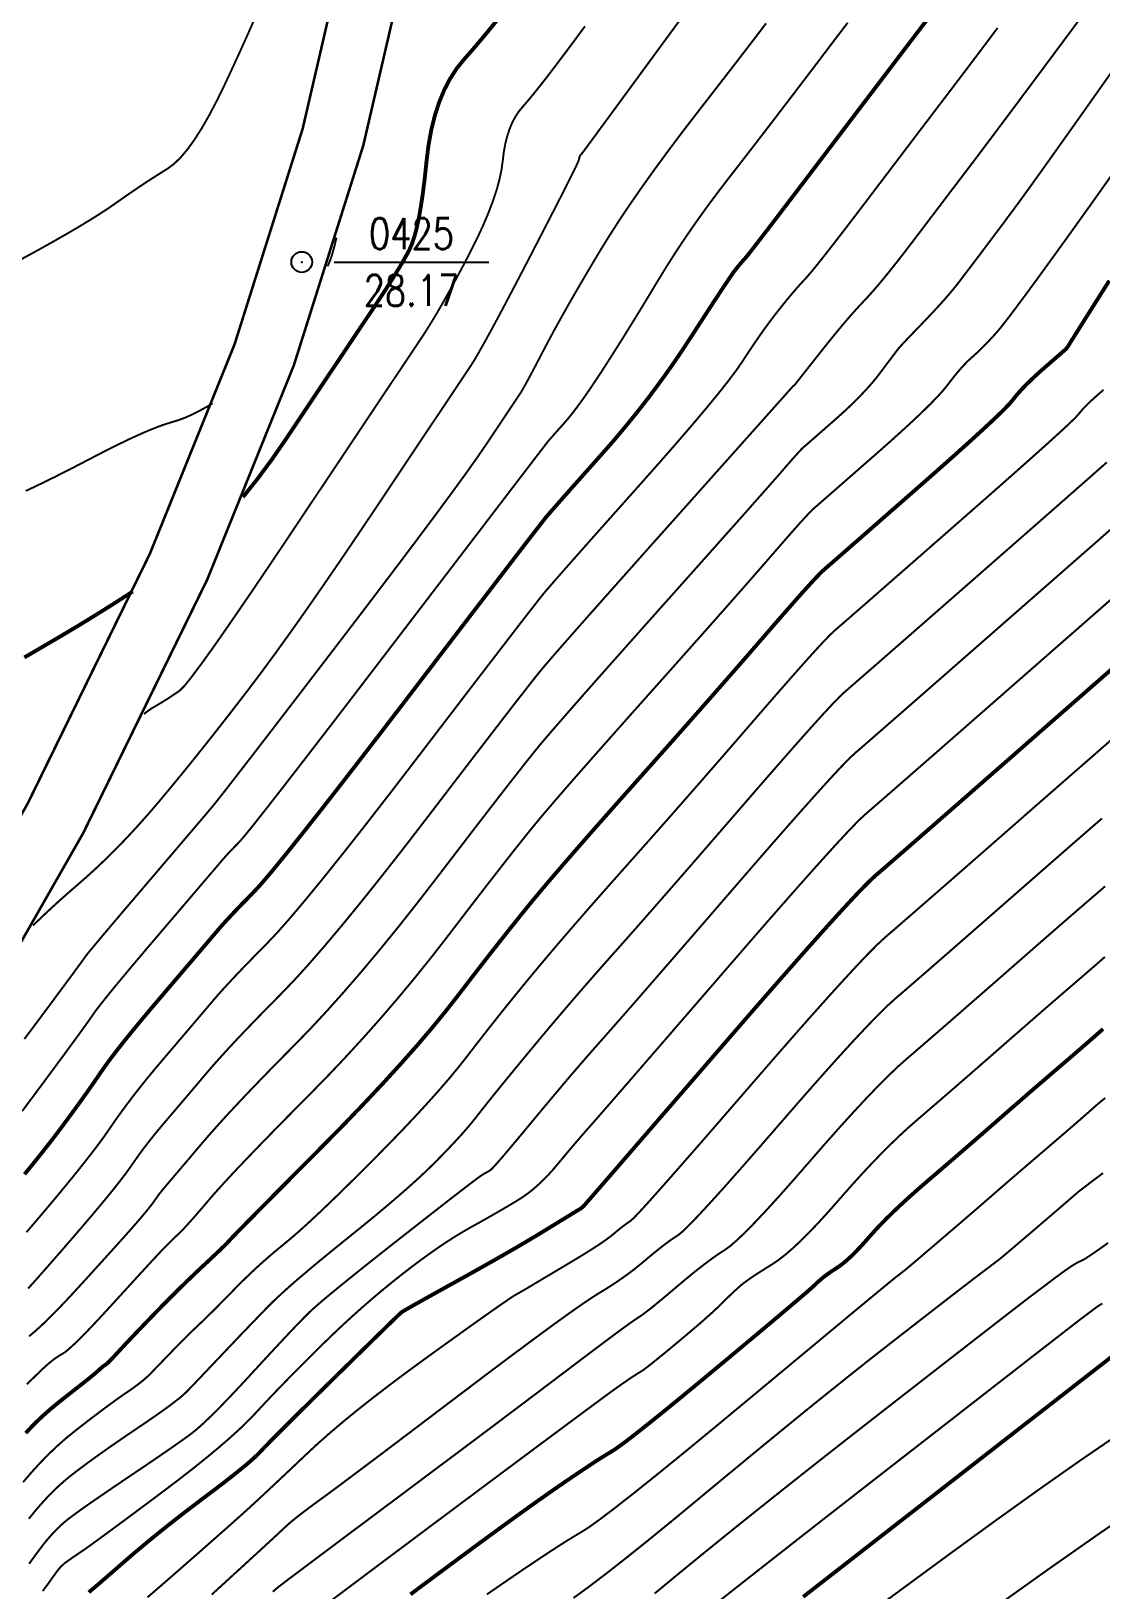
# Model space of a CAD drawing. Extents: x 1059 to 1761, y 608 to 1213.
# Drawn here: x 1213.9 to 1255.4, y 762.8 to 823.1 of the extents above; entities that cross this region are included whole.
import ezdxf
from ezdxf.enums import TextEntityAlignment as Align

# ---------------------------------------------------------------- set-up
doc = ezdxf.new("R2010")
doc.units = 0
doc.header["$LTSCALE"] = 0.5
doc.header["$PDSIZE"] = 0.2
doc.layers.get('0').update_dxf_attribs({"linetype": 'CONTINUOUS'})
for name, color, linetype in [('DGX', 2, 'CONTINUOUS'), ('DLSS', 4, 'CONTINUOUS'), ('KZD', 1, 'CONTINUOUS')]:
    doc.layers.add(name, color=color, linetype=linetype)
doc.styles.add('HZ', font='rs.shx', dxfattribs={"width": 0.8, "bigfont": 'hztxt.shx'})

# ---------------------------------------------------------------- blocks, each defined once
blk = doc.blocks.new('gc117')
blk.add_circle((0, 0), 0.8)
blk.add_point((0, 0))

msp = doc.modelspace()

# ---------------------------------------------------------------- linework, layer by layer
at = {"layer": 'DGX', "linetype": 'Continuous', "const_width": 0.075}
for points in [[(1222.573, 823.572), (1222.319, 822.998), (1222.047, 822.395), (1221.758, 821.764), (1221.451, 821.105), (1221.139, 820.465), (1220.838, 819.891), (1220.545, 819.382), (1220.263, 818.939), (1219.989, 818.562), (1219.726, 818.25), (1219.471, 818.003), (1219.227, 817.823), (1218.985, 817.672), (1218.738, 817.515), (1218.487, 817.353), (1218.232, 817.184), (1217.973, 817.01), (1217.709, 816.83), (1217.442, 816.644), (1217.169, 816.453), (1216.872, 816.248), (1216.528, 816.025), (1216.138, 815.782), (1215.701, 815.519), (1215.218, 815.237), (1214.689, 814.936), (1214.113, 814.616), (1213.491, 814.276)], [(1254.721, 823.849), (1254.162, 823.093), (1253.565, 822.29), (1252.973, 821.495), (1252.43, 820.766), (1251.936, 820.104), (1251.49, 819.508), (1251.094, 818.979), (1250.745, 818.516), (1250.446, 818.119), (1250.195, 817.788), (1249.964, 817.485), (1249.723, 817.168), (1249.473, 816.838), (1249.212, 816.495), (1248.942, 816.139), (1248.662, 815.77), (1248.372, 815.388), (1248.072, 814.993), (1247.776, 814.607), (1247.498, 814.249), (1247.238, 813.921), (1246.996, 813.621), (1246.771, 813.351), (1246.565, 813.11), (1246.376, 812.898), (1246.205, 812.716), (1246.037, 812.538), (1245.859, 812.343), (1245.669, 812.129), (1245.469, 811.897), (1245.259, 811.646), (1245.037, 811.378), (1244.804, 811.091), (1244.561, 810.785), (1244.328, 810.49), (1244.125, 810.233), (1243.952, 810.014), (1243.81, 809.834), (1243.698, 809.692), (1243.616, 809.588), (1243.565, 809.523), (1243.544, 809.496), (1243.538, 809.489), (1243.531, 809.481), (1243.524, 809.473), (1243.516, 809.465), (1243.508, 809.456), (1243.499, 809.448), (1243.49, 809.439), (1243.48, 809.43), (1243.47, 809.421), (1243.461, 809.414), (1243.454, 809.407), (1243.448, 809.402), (1243.443, 809.397), (1243.439, 809.394), (1243.436, 809.391), (1243.434, 809.39), (1243.433, 809.389), (1243.431, 809.387), (1243.428, 809.384), (1243.425, 809.38), (1243.421, 809.376), (1243.416, 809.37), (1243.411, 809.364), (1243.405, 809.357), (1243.328, 809.271), (1243.111, 809.028), (1242.754, 808.627), (1242.256, 808.069), (1241.617, 807.353), (1240.838, 806.48), (1239.919, 805.45), (1238.859, 804.262), (1237.789, 803.063), (1236.842, 801.998), (1236.015, 801.068), (1235.31, 800.272), (1234.727, 799.61), (1234.265, 799.083), (1233.925, 798.691), (1233.706, 798.433), (1233.499, 798.177), (1233.194, 797.79), (1232.79, 797.273), (1232.289, 796.626), (1231.689, 795.847), (1230.991, 794.939), (1230.195, 793.9), (1229.3, 792.73), (1228.386, 791.543), (1227.529, 790.449), (1226.73, 789.449), (1225.989, 788.543), (1225.305, 787.731), (1224.68, 787.012), (1224.112, 786.388), (1223.602, 785.858), (1223.137, 785.388), (1222.703, 784.944), (1222.301, 784.527), (1221.93, 784.137), (1221.591, 783.773), (1221.283, 783.436), (1221.006, 783.126), (1220.761, 782.842), (1220.535, 782.575), (1220.314, 782.314), (1220.098, 782.06), (1219.888, 781.812), (1219.683, 781.572), (1219.483, 781.337), (1219.289, 781.11), (1219.101, 780.889), (1218.919, 780.673), (1218.744, 780.462), (1218.578, 780.255), (1218.419, 780.052), (1218.268, 779.854), (1218.125, 779.66), (1217.99, 779.47), (1217.862, 779.284), (1217.724, 779.086), (1217.555, 778.858), (1217.357, 778.6), (1217.13, 778.313), (1216.873, 777.996), (1216.586, 777.65), (1216.269, 777.274), (1215.923, 776.868), (1215.571, 776.459), (1215.236, 776.072), (1214.919, 775.708), (1214.619, 775.365), (1214.337, 775.045), (1214.073, 774.747), (1213.826, 774.471)], [(1239.207, 823.77), (1238.582, 822.919), (1238.024, 822.157), (1237.531, 821.485), (1237.104, 820.902), (1236.742, 820.409), (1236.446, 820.006), (1236.216, 819.692), (1236.051, 819.468), (1235.926, 819.297), (1235.813, 819.143), (1235.712, 819.007), (1235.625, 818.888), (1235.55, 818.786), (1235.487, 818.701), (1235.438, 818.634), (1235.4, 818.583), (1235.371, 818.543), (1235.343, 818.506), (1235.317, 818.473), (1235.294, 818.443), (1235.273, 818.416), (1235.254, 818.393), (1235.237, 818.373), (1235.223, 818.356), (1235.21, 818.34), (1235.198, 818.322), (1235.188, 818.303), (1235.179, 818.281), (1235.172, 818.258), (1235.166, 818.233), (1235.161, 818.206), (1235.157, 818.178), (1235.126, 818.094), (1235.036, 817.902), (1234.889, 817.601), (1234.683, 817.191), (1234.42, 816.673), (1234.099, 816.046), (1233.72, 815.31), (1233.284, 814.466), (1232.84, 813.612), (1232.439, 812.849), (1232.082, 812.175), (1231.768, 811.592), (1231.497, 811.099), (1231.27, 810.697), (1231.086, 810.384), (1230.946, 810.162), (1230.786, 809.923), (1230.544, 809.561), (1230.219, 809.075), (1229.813, 808.467), (1229.324, 807.735), (1228.754, 806.881), (1228.101, 805.903), (1227.366, 804.801), (1226.608, 803.673), (1225.888, 802.611), (1225.206, 801.618), (1224.562, 800.692), (1223.955, 799.834), (1223.386, 799.044), (1222.855, 798.322), (1222.361, 797.667), (1221.891, 797.056), (1221.431, 796.464), (1220.981, 795.891), (1220.541, 795.336), (1220.112, 794.801), (1219.692, 794.285), (1219.282, 793.788), (1218.883, 793.31), (1218.489, 792.85), (1218.095, 792.407), (1217.702, 791.981), (1217.309, 791.571), (1216.917, 791.179), (1216.525, 790.803), (1216.134, 790.445), (1215.744, 790.103), (1215.349, 789.761), (1214.946, 789.401), (1214.535, 789.023), (1214.116, 788.626), (1214.009, 788.522)], [(1245.56, 823.472), (1245.173, 822.963), (1244.76, 822.419), (1244.321, 821.84), (1243.872, 821.25), (1243.431, 820.671), (1242.997, 820.104), (1242.572, 819.548), (1242.153, 819.004), (1241.743, 818.472), (1241.34, 817.952), (1240.945, 817.443), (1240.56, 816.942), (1240.188, 816.444), (1239.829, 815.948), (1239.483, 815.456), (1239.15, 814.966), (1238.831, 814.48), (1238.524, 813.996), (1238.23, 813.516), (1237.946, 813.044), (1237.668, 812.584), (1237.395, 812.139), (1237.128, 811.706), (1236.868, 811.287), (1236.613, 810.881), (1236.364, 810.489), (1236.121, 810.109), (1235.887, 809.75), (1235.665, 809.418), (1235.456, 809.112), (1235.259, 808.834), (1235.075, 808.582), (1234.903, 808.357), (1234.743, 808.158), (1234.596, 807.987), (1234.463, 807.837), (1234.344, 807.705), (1234.241, 807.589), (1234.154, 807.489), (1234.081, 807.407), (1234.023, 807.342), (1233.981, 807.293), (1233.954, 807.261), (1233.847, 807.122), (1233.563, 806.752), (1233.102, 806.151), (1232.466, 805.319), (1231.652, 804.255), (1230.663, 802.961), (1229.497, 801.435), (1228.155, 799.679), (1226.807, 797.917), (1225.625, 796.375), (1224.607, 795.054), (1223.755, 793.954), (1223.069, 793.074), (1222.547, 792.414), (1222.191, 791.974), (1222.001, 791.756), (1221.896, 791.65), (1221.798, 791.55), (1221.708, 791.456), (1221.625, 791.369), (1221.548, 791.287), (1221.479, 791.211), (1221.417, 791.141), (1221.362, 791.078), (1221.279, 790.98), (1221.133, 790.808), (1220.924, 790.563), (1220.651, 790.244), (1220.316, 789.852), (1219.918, 789.385), (1219.457, 788.845), (1218.933, 788.231), (1218.406, 787.613), (1217.937, 787.059), (1217.527, 786.569), (1217.174, 786.144), (1216.879, 785.782), (1216.643, 785.486), (1216.464, 785.253), (1216.344, 785.085), (1216.228, 784.918), (1216.063, 784.686), (1215.85, 784.39), (1215.588, 784.031), (1215.278, 783.608), (1214.918, 783.121), (1214.51, 782.569), (1214.054, 781.955), (1213.593, 781.336)], [(1242.398, 823.444), (1241.976, 822.889), (1241.508, 822.279), (1240.993, 821.612), (1240.433, 820.888), (1239.827, 820.108), (1239.215, 819.314), (1238.639, 818.55), (1238.099, 817.815), (1237.594, 817.108), (1237.125, 816.432), (1236.692, 815.784), (1236.294, 815.165), (1235.932, 814.576), (1235.597, 814.014), (1235.282, 813.479), (1234.986, 812.971), (1234.71, 812.488), (1234.453, 812.032), (1234.216, 811.603), (1233.998, 811.2), (1233.8, 810.823), (1233.621, 810.478), (1233.459, 810.17), (1233.316, 809.9), (1233.191, 809.667), (1233.084, 809.471), (1232.995, 809.313), (1232.925, 809.192), (1232.872, 809.108), (1232.813, 809.02), (1232.724, 808.887), (1232.605, 808.709), (1232.456, 808.486), (1232.277, 808.217), (1232.067, 807.904), (1231.827, 807.545), (1231.558, 807.14), (1231.22, 806.648), (1230.778, 806.026), (1230.23, 805.272), (1229.577, 804.389), (1228.819, 803.374), (1227.956, 802.23), (1226.988, 800.954), (1225.915, 799.548), (1224.852, 798.16), (1223.916, 796.939), (1223.105, 795.884), (1222.421, 794.996), (1221.863, 794.274), (1221.431, 793.719), (1221.125, 793.33), (1220.945, 793.108), (1220.801, 792.938), (1220.605, 792.707), (1220.356, 792.414), (1220.054, 792.06), (1219.7, 791.644), (1219.292, 791.166), (1218.832, 790.627), (1218.319, 790.026), (1217.811, 789.43), (1217.366, 788.908), (1216.985, 788.458), (1216.667, 788.081), (1216.413, 787.777), (1216.221, 787.546), (1216.093, 787.388), (1216.028, 787.302), (1215.969, 787.218), (1215.859, 787.066), (1215.696, 786.845), (1215.483, 786.554), (1215.217, 786.195), (1214.9, 785.768), (1214.532, 785.271), (1214.111, 784.705), (1213.68, 784.129)], [(1251.365, 823.268), (1250.913, 822.666), (1250.485, 822.099), (1250.082, 821.566), (1249.703, 821.067), (1249.329, 820.575), (1248.938, 820.062), (1248.532, 819.528), (1248.11, 818.973), (1247.673, 818.396), (1247.219, 817.799), (1246.749, 817.18), (1246.264, 816.541), (1245.795, 815.925), (1245.376, 815.378), (1245.006, 814.899), (1244.685, 814.488), (1244.413, 814.146), (1244.191, 813.872), (1244.018, 813.667), (1243.895, 813.53), (1243.792, 813.422), (1243.681, 813.3), (1243.564, 813.167), (1243.438, 813.021), (1243.305, 812.863), (1243.165, 812.692), (1243.017, 812.509), (1242.861, 812.313), (1242.7, 812.106), (1242.536, 811.888), (1242.368, 811.66), (1242.197, 811.42), (1242.023, 811.17), (1241.845, 810.908), (1241.664, 810.636), (1241.48, 810.354), (1241.255, 810.026), (1240.952, 809.621), (1240.57, 809.139), (1240.11, 808.578), (1239.572, 807.94), (1238.955, 807.224), (1238.26, 806.43), (1237.486, 805.558), (1236.718, 804.696), (1236.036, 803.931), (1235.443, 803.263), (1234.937, 802.691), (1234.519, 802.217), (1234.188, 801.84), (1233.944, 801.559), (1233.789, 801.376), (1233.615, 801.159), (1233.317, 800.777), (1232.894, 800.232), (1232.348, 799.523), (1231.677, 798.65), (1230.881, 797.613), (1229.962, 796.412), (1228.918, 795.047), (1227.859, 793.667), (1226.894, 792.424), (1226.022, 791.317), (1225.244, 790.346), (1224.56, 789.512), (1223.969, 788.813), (1223.472, 788.25), (1223.068, 787.824), (1222.723, 787.475), (1222.402, 787.146), (1222.103, 786.837), (1221.828, 786.547), (1221.577, 786.278), (1221.348, 786.028), (1221.143, 785.798), (1220.961, 785.587), (1220.783, 785.376), (1220.587, 785.145), (1220.373, 784.894), (1220.142, 784.623), (1219.894, 784.332), (1219.628, 784.02), (1219.345, 783.688), (1219.045, 783.336), (1218.742, 782.978), (1218.452, 782.627), (1218.175, 782.282), (1217.911, 781.945), (1217.66, 781.615), (1217.422, 781.292), (1217.197, 780.976), (1216.985, 780.667), (1216.754, 780.337), (1216.475, 779.958), (1216.145, 779.53), (1215.767, 779.052), (1215.339, 778.525), (1214.862, 777.949), (1214.335, 777.324), (1213.76, 776.65)], [(1235.388, 823.335), (1235.032, 822.852), (1234.685, 822.385), (1234.363, 821.957), (1234.067, 821.568), (1233.796, 821.217), (1233.55, 820.906), (1233.33, 820.634), (1233.135, 820.4), (1232.965, 820.205), (1232.815, 820.02), (1232.681, 819.813), (1232.563, 819.586), (1232.46, 819.337), (1232.373, 819.068), (1232.301, 818.778), (1232.244, 818.467), (1232.204, 818.135), (1232.155, 817.78), (1232.075, 817.398), (1231.963, 816.991), (1231.82, 816.559), (1231.645, 816.1), (1231.44, 815.616), (1231.202, 815.105), (1230.934, 814.569), (1230.655, 814.036), (1230.387, 813.536), (1230.131, 813.068), (1229.886, 812.633), (1229.653, 812.23), (1229.43, 811.859), (1229.219, 811.521), (1229.02, 811.215), (1228.775, 810.849), (1228.427, 810.33), (1227.978, 809.658), (1227.427, 808.833), (1226.774, 807.855), (1226.019, 806.724), (1225.161, 805.44), (1224.202, 804.003), (1223.247, 802.579), (1222.405, 801.334), (1221.674, 800.268), (1221.056, 799.38), (1220.549, 798.672), (1220.154, 798.143), (1219.871, 797.792), (1219.7, 797.62), (1219.582, 797.538), (1219.46, 797.455), (1219.332, 797.37), (1219.2, 797.285), (1219.062, 797.199), (1218.92, 797.112), (1218.773, 797.024), (1218.62, 796.935), (1218.416, 796.795), (1218.31, 796.711)], [(1255.859, 821.677), (1255.028, 820.499), (1254.289, 819.455), (1253.641, 818.543), (1253.086, 817.764), (1252.622, 817.117), (1252.25, 816.603), (1251.97, 816.222), (1251.744, 815.919), (1251.538, 815.642), (1251.35, 815.39), (1251.18, 815.164), (1251.029, 814.962), (1250.897, 814.786), (1250.783, 814.635), (1250.688, 814.509), (1250.6, 814.394), (1250.508, 814.273), (1250.413, 814.148), (1250.314, 814.017), (1250.211, 813.882), (1250.104, 813.742), (1249.994, 813.596), (1249.88, 813.446), (1249.757, 813.288), (1249.621, 813.12), (1249.471, 812.943), (1249.307, 812.754), (1249.129, 812.556), (1248.938, 812.348), (1248.733, 812.13), (1248.515, 811.901), (1248.302, 811.68), (1248.115, 811.486), (1247.954, 811.317), (1247.818, 811.175), (1247.708, 811.058), (1247.624, 810.968), (1247.565, 810.903), (1247.533, 810.865), (1247.504, 810.828), (1247.458, 810.768), (1247.396, 810.686), (1247.316, 810.58), (1247.22, 810.452), (1247.106, 810.301), (1246.976, 810.127), (1246.829, 809.931), (1246.665, 809.72), (1246.486, 809.505), (1246.29, 809.284), (1246.079, 809.059), (1245.853, 808.829), (1245.61, 808.594), (1245.352, 808.355), (1245.078, 808.11), (1244.812, 807.877), (1244.577, 807.672), (1244.374, 807.494), (1244.203, 807.344), (1244.063, 807.222), (1243.955, 807.128), (1243.879, 807.062), (1243.834, 807.023), (1243.796, 806.987), (1243.74, 806.93), (1243.666, 806.85), (1243.575, 806.749), (1243.465, 806.626), (1243.337, 806.481), (1243.192, 806.314), (1243.028, 806.125), (1242.805, 805.869), (1242.48, 805.5), (1242.052, 805.017), (1241.524, 804.42), (1240.893, 803.711), (1240.16, 802.888), (1239.326, 801.952), (1238.389, 800.902), (1237.451, 799.849), (1236.611, 798.904), (1235.868, 798.067), (1235.223, 797.336), (1234.677, 796.714), (1234.228, 796.198), (1233.877, 795.79), (1233.623, 795.49), (1233.383, 795.195), (1233.071, 794.803), (1232.686, 794.314), (1232.23, 793.728), (1231.701, 793.045), (1231.1, 792.265), (1230.427, 791.388), (1229.682, 790.414), (1228.912, 789.418), (1228.164, 788.473), (1227.437, 787.58), (1226.733, 786.739), (1226.051, 785.95), (1225.391, 785.212), (1224.753, 784.526), (1224.136, 783.892), (1223.551, 783.3), (1223.005, 782.742), (1222.499, 782.217), (1222.032, 781.726), (1221.605, 781.269), (1221.217, 780.844), (1220.869, 780.454), (1220.561, 780.097), (1220.287, 779.773), (1220.041, 779.482), (1219.823, 779.225), (1219.633, 779.002), (1219.472, 778.812), (1219.338, 778.655), (1219.233, 778.531), (1219.157, 778.441), (1219.095, 778.369), (1219.037, 778.298), (1218.98, 778.228), (1218.927, 778.16), (1218.876, 778.093), (1218.828, 778.027), (1218.782, 777.963), (1218.739, 777.901), (1218.693, 777.834), (1218.636, 777.757), (1218.569, 777.67), (1218.493, 777.574), (1218.406, 777.467), (1218.309, 777.35), (1218.203, 777.224), (1218.086, 777.087), (1217.945, 776.924), (1217.764, 776.719), (1217.544, 776.472), (1217.284, 776.182), (1216.985, 775.851), (1216.647, 775.477), (1216.269, 775.06), (1215.852, 774.602), (1215.433, 774.147), (1215.049, 773.742), (1214.699, 773.387), (1214.384, 773.081), (1214.105, 772.826), (1213.86, 772.62)], [(1255.755, 817.534), (1254.983, 816.445), (1254.237, 815.403), (1253.572, 814.48), (1252.989, 813.676), (1252.488, 812.992), (1252.068, 812.427), (1251.729, 811.981), (1251.473, 811.654), (1251.298, 811.447), (1251.165, 811.303), (1251.037, 811.166), (1250.914, 811.038), (1250.795, 810.917), (1250.68, 810.804), (1250.57, 810.698), (1250.464, 810.6), (1250.362, 810.51), (1250.26, 810.418), (1250.154, 810.314), (1250.044, 810.199), (1249.929, 810.072), (1249.81, 809.933), (1249.687, 809.783), (1249.559, 809.621), (1249.427, 809.447), (1249.267, 809.249), (1249.054, 809.012), (1248.788, 808.737), (1248.471, 808.424), (1248.101, 808.073), (1247.678, 807.684), (1247.203, 807.256), (1246.676, 806.79), (1246.153, 806.333), (1245.693, 805.93), (1245.295, 805.581), (1244.959, 805.287), (1244.684, 805.047), (1244.472, 804.862), (1244.322, 804.732), (1244.234, 804.656), (1244.159, 804.586), (1244.05, 804.472), (1243.905, 804.316), (1243.724, 804.118), (1243.509, 803.876), (1243.258, 803.591), (1242.973, 803.264), (1242.652, 802.894), (1242.281, 802.467), (1241.848, 801.971), (1241.351, 801.406), (1240.791, 800.772), (1240.168, 800.068), (1239.482, 799.296), (1238.733, 798.453), (1237.92, 797.542), (1237.113, 796.636), (1236.38, 795.81), (1235.721, 795.065), (1235.136, 794.401), (1234.626, 793.817), (1234.19, 793.313), (1233.828, 792.89), (1233.541, 792.547), (1233.267, 792.213), (1232.948, 791.816), (1232.582, 791.355), (1232.171, 790.83), (1231.713, 790.242), (1231.209, 789.591), (1230.659, 788.876), (1230.064, 788.098), (1229.438, 787.293), (1228.798, 786.498), (1228.145, 785.712), (1227.478, 784.935), (1226.797, 784.169), (1226.102, 783.411), (1225.393, 782.664), (1224.67, 781.926), (1223.972, 781.222), (1223.337, 780.576), (1222.765, 779.988), (1222.255, 779.459), (1221.809, 778.989), (1221.426, 778.576), (1221.105, 778.222), (1220.848, 777.926), (1220.632, 777.672), (1220.434, 777.442), (1220.255, 777.237), (1220.095, 777.056), (1219.954, 776.9), (1219.832, 776.769), (1219.728, 776.662), (1219.644, 776.58), (1219.568, 776.509), (1219.492, 776.436), (1219.414, 776.361), (1219.336, 776.285), (1219.256, 776.206), (1219.176, 776.125), (1219.095, 776.042), (1219.013, 775.958), (1218.91, 775.85), (1218.769, 775.698), (1218.587, 775.503), (1218.367, 775.263), (1218.106, 774.98), (1217.807, 774.652), (1217.468, 774.281), (1217.089, 773.865), (1216.71, 773.453), (1216.37, 773.089), (1216.068, 772.773), (1215.805, 772.507), (1215.58, 772.29), (1215.394, 772.122), (1215.247, 772.002), (1215.138, 771.932), (1215.045, 771.88), (1214.946, 771.817), (1214.841, 771.743), (1214.73, 771.657), (1214.613, 771.561), (1214.49, 771.453), (1214.361, 771.334), (1214.225, 771.203), (1214.082, 771.063), (1213.931, 770.915), (1213.772, 770.76)], [(1225.763, 815.147), (1225.759, 815.13), (1225.682, 814.807), (1225.605, 814.531), (1225.53, 814.3), (1225.455, 814.115), (1225.415, 814.041)], [(1255.467, 809.259), (1255.355, 809.163), (1255.233, 809.057), (1255.11, 808.948), (1254.996, 808.844), (1254.89, 808.744), (1254.793, 808.648), (1254.704, 808.556), (1254.625, 808.468), (1254.554, 808.384), (1254.491, 808.304), (1254.368, 808.171), (1254.115, 807.928), (1253.733, 807.575), (1253.22, 807.111), (1252.578, 806.536), (1251.806, 805.851), (1250.904, 805.056), (1249.872, 804.151), (1248.837, 803.244), (1247.925, 802.445), (1247.136, 801.755), (1246.469, 801.172), (1245.926, 800.697), (1245.506, 800.331), (1245.208, 800.072), (1245.034, 799.921), (1244.886, 799.782), (1244.668, 799.558), (1244.381, 799.249), (1244.024, 798.855), (1243.597, 798.376), (1243.101, 797.813), (1242.534, 797.164), (1241.898, 796.43), (1241.235, 795.663), (1240.585, 794.915), (1239.949, 794.186), (1239.327, 793.475), (1238.72, 792.784), (1238.126, 792.111), (1237.546, 791.457), (1236.981, 790.821), (1236.436, 790.209), (1235.918, 789.623), (1235.427, 789.063), (1234.962, 788.53), (1234.525, 788.023), (1234.115, 787.543), (1233.732, 787.089), (1233.375, 786.662), (1233.035, 786.25), (1232.702, 785.841), (1232.374, 785.436), (1232.053, 785.035), (1231.737, 784.637), (1231.428, 784.243), (1231.124, 783.853), (1230.827, 783.466), (1230.513, 783.067), (1230.16, 782.639), (1229.767, 782.183), (1229.335, 781.698), (1228.864, 781.185), (1228.353, 780.644), (1227.802, 780.074), (1227.212, 779.475), (1226.625, 778.888), (1226.082, 778.352), (1225.583, 777.867), (1225.129, 777.433), (1224.719, 777.051), (1224.353, 776.719), (1224.032, 776.438), (1223.755, 776.209), (1223.502, 776.003), (1223.251, 775.792), (1223.003, 775.577), (1222.757, 775.357), (1222.514, 775.132), (1222.274, 774.903), (1222.036, 774.67), (1221.801, 774.432), (1221.576, 774.2), (1221.365, 773.986), (1221.17, 773.788), (1220.99, 773.608), (1220.826, 773.446), (1220.678, 773.3), (1220.544, 773.172), (1220.426, 773.061), (1220.314, 772.955), (1220.198, 772.845), (1220.078, 772.728), (1219.954, 772.606), (1219.826, 772.479), (1219.694, 772.346), (1219.558, 772.207), (1219.419, 772.063), (1219.281, 771.92), (1219.151, 771.786), (1219.03, 771.661), (1218.918, 771.544), (1218.814, 771.436), (1218.718, 771.337), (1218.63, 771.247), (1218.551, 771.165), (1218.471, 771.086), (1218.38, 771.003), (1218.278, 770.916), (1218.166, 770.826), (1218.044, 770.732), (1217.91, 770.634), (1217.767, 770.532), (1217.612, 770.427), (1217.441, 770.31), (1217.248, 770.173), (1217.033, 770.017), (1216.796, 769.842), (1216.537, 769.647), (1216.255, 769.433), (1215.952, 769.2), (1215.626, 768.947), (1215.29, 768.673), (1214.955, 768.377), (1214.621, 768.059), (1214.288, 767.719), (1213.957, 767.357), (1213.627, 766.972)], [(1220.969, 808.738), (1220.759, 808.611), (1220.463, 808.447), (1220.18, 808.305), (1219.91, 808.185), (1219.652, 808.088), (1219.407, 808.013), (1219.15, 807.935), (1218.856, 807.831), (1218.524, 807.699), (1218.156, 807.54), (1217.75, 807.354), (1217.308, 807.141), (1216.828, 806.901), (1216.312, 806.634), (1215.794, 806.364), (1215.312, 806.117), (1214.865, 805.891), (1214.453, 805.688), (1214.076, 805.507), (1213.735, 805.348)], [(1255.595, 806.454), (1254.816, 805.768), (1253.87, 804.935), (1252.754, 803.956), (1251.47, 802.831), (1250.179, 801.7), (1249.041, 800.703), (1248.056, 799.842), (1247.225, 799.115), (1246.547, 798.522), (1246.022, 798.065), (1245.651, 797.742), (1245.434, 797.554), (1245.249, 797.381), (1244.978, 797.101), (1244.619, 796.716), (1244.174, 796.224), (1243.641, 795.627), (1243.022, 794.923), (1242.315, 794.114), (1241.522, 793.198), (1240.711, 792.261), (1239.953, 791.387), (1239.248, 790.575), (1238.595, 789.827), (1237.995, 789.141), (1237.448, 788.518), (1236.953, 787.958), (1236.511, 787.461), (1236.097, 786.995), (1235.687, 786.529), (1235.279, 786.062), (1234.875, 785.594), (1234.475, 785.126), (1234.077, 784.658), (1233.683, 784.189), (1233.293, 783.719), (1232.92, 783.268), (1232.579, 782.854), (1232.27, 782.477), (1231.994, 782.137), (1231.749, 781.834), (1231.537, 781.569), (1231.357, 781.341), (1231.209, 781.15), (1231.068, 780.971), (1230.91, 780.779), (1230.734, 780.575), (1230.54, 780.358), (1230.329, 780.128), (1230.1, 779.885), (1229.853, 779.63), (1229.589, 779.361), (1229.297, 779.075), (1228.968, 778.766), (1228.601, 778.434), (1228.196, 778.079), (1227.755, 777.701), (1227.275, 777.299), (1226.758, 776.875), (1226.204, 776.428), (1225.654, 775.984), (1225.15, 775.572), (1224.693, 775.191), (1224.281, 774.842), (1223.916, 774.524), (1223.598, 774.237), (1223.325, 773.981), (1223.099, 773.756), (1222.893, 773.544), (1222.682, 773.325), (1222.465, 773.1), (1222.242, 772.868), (1222.014, 772.63), (1221.781, 772.385), (1221.542, 772.134), (1221.297, 771.876), (1221.059, 771.625), (1220.842, 771.396), (1220.644, 771.188), (1220.466, 771.001), (1220.308, 770.835), (1220.17, 770.691), (1220.052, 770.568), (1219.954, 770.467), (1219.847, 770.365), (1219.701, 770.241), (1219.517, 770.096), (1219.295, 769.928), (1219.034, 769.74), (1218.735, 769.529), (1218.398, 769.296), (1218.022, 769.042), (1217.638, 768.782), (1217.273, 768.532), (1216.927, 768.292), (1216.602, 768.062), (1216.296, 767.842), (1216.01, 767.632), (1215.743, 767.432), (1215.497, 767.243), (1215.26, 767.05), (1215.024, 766.841), (1214.788, 766.616), (1214.553, 766.375), (1214.318, 766.118), (1214.084, 765.845), (1213.85, 765.556)], [(1255.755, 803.865), (1254.762, 802.995), (1253.593, 801.971), (1252.247, 800.792), (1250.892, 799.605), (1249.695, 798.557), (1248.656, 797.647), (1247.775, 796.877), (1247.052, 796.246), (1246.488, 795.754), (1246.082, 795.401), (1245.834, 795.187), (1245.613, 794.979), (1245.287, 794.644), (1244.858, 794.182), (1244.324, 793.593), (1243.686, 792.877), (1242.943, 792.034), (1242.096, 791.064), (1241.145, 789.966), (1240.188, 788.859), (1239.322, 787.859), (1238.547, 786.965), (1237.863, 786.179), (1237.271, 785.499), (1236.77, 784.926), (1236.36, 784.46), (1236.042, 784.101), (1235.762, 783.785), (1235.468, 783.449), (1235.159, 783.093), (1234.835, 782.716), (1234.498, 782.318), (1234.146, 781.9), (1233.779, 781.462), (1233.398, 781.003), (1233.032, 780.562), (1232.711, 780.178), (1232.435, 779.85), (1232.204, 779.578), (1232.017, 779.363), (1231.876, 779.204), (1231.779, 779.102), (1231.728, 779.056), (1231.698, 779.037), (1231.665, 779.018), (1231.631, 778.998), (1231.595, 778.977), (1231.557, 778.955), (1231.516, 778.932), (1231.474, 778.909), (1231.43, 778.884), (1231.34, 778.824), (1231.163, 778.693), (1230.898, 778.493), (1230.545, 778.222), (1230.104, 777.88), (1229.575, 777.469), (1228.959, 776.987), (1228.254, 776.435), (1227.543, 775.876), (1226.908, 775.373), (1226.349, 774.926), (1225.866, 774.534), (1225.458, 774.199), (1225.127, 773.919), (1224.871, 773.696), (1224.691, 773.528), (1224.532, 773.369), (1224.338, 773.17), (1224.109, 772.932), (1223.847, 772.654), (1223.549, 772.337), (1223.217, 771.98), (1222.851, 771.584), (1222.45, 771.148), (1222.049, 770.714), (1221.68, 770.322), (1221.344, 769.973), (1221.04, 769.666), (1220.77, 769.401), (1220.532, 769.179), (1220.327, 768.999), (1220.155, 768.861), (1219.981, 768.733), (1219.769, 768.582), (1219.521, 768.407), (1219.236, 768.209), (1218.913, 767.987), (1218.554, 767.742), (1218.157, 767.473), (1217.723, 767.181), (1217.291, 766.889), (1216.898, 766.622), (1216.544, 766.38), (1216.23, 766.163), (1215.955, 765.97), (1215.72, 765.801), (1215.524, 765.658), (1215.367, 765.539), (1215.23, 765.427), (1215.094, 765.307), (1214.958, 765.176), (1214.822, 765.037), (1214.686, 764.889), (1214.551, 764.731), (1214.415, 764.563), (1214.281, 764.387), (1214.144, 764.203), (1214.005, 764.013), (1213.862, 763.816)], [(1255.995, 801.354), (1255.251, 800.703), (1254.356, 799.919), (1253.31, 799.003), (1252.112, 797.954), (1250.907, 796.898), (1249.836, 795.961), (1248.899, 795.141), (1248.097, 794.44), (1247.429, 793.858), (1246.896, 793.394), (1246.498, 793.048), (1246.234, 792.82), (1245.976, 792.578), (1245.597, 792.187), (1245.096, 791.648), (1244.474, 790.962), (1243.73, 790.127), (1242.864, 789.144), (1241.877, 788.013), (1240.769, 786.734), (1239.664, 785.457), (1238.69, 784.33), (1237.845, 783.355), (1237.131, 782.53), (1236.546, 781.857), (1236.092, 781.334), (1235.767, 780.962), (1235.572, 780.741), (1235.439, 780.591), (1235.299, 780.431), (1235.152, 780.261), (1234.998, 780.082), (1234.837, 779.892), (1234.67, 779.694), (1234.495, 779.485), (1234.314, 779.267), (1234.129, 779.05), (1233.945, 778.848), (1233.76, 778.659), (1233.575, 778.484), (1233.391, 778.323), (1233.206, 778.175), (1233.022, 778.042), (1232.838, 777.922), (1232.647, 777.806), (1232.444, 777.684), (1232.227, 777.557), (1231.998, 777.424), (1231.757, 777.285), (1231.502, 777.141), (1231.235, 776.991), (1230.955, 776.836), (1230.662, 776.668), (1230.357, 776.483), (1230.04, 776.279), (1229.71, 776.058), (1229.368, 775.819), (1229.013, 775.561), (1228.646, 775.286), (1228.267, 774.992), (1227.882, 774.685), (1227.497, 774.37), (1227.113, 774.045), (1226.73, 773.711), (1226.347, 773.369), (1225.965, 773.017), (1225.583, 772.656), (1225.202, 772.287), (1224.829, 771.918), (1224.471, 771.561), (1224.127, 771.214), (1223.798, 770.879), (1223.484, 770.554), (1223.184, 770.241), (1222.899, 769.938), (1222.629, 769.646), (1222.342, 769.348), (1222.006, 769.024), (1221.622, 768.675), (1221.189, 768.301), (1220.707, 767.902), (1220.177, 767.477), (1219.598, 767.028), (1218.97, 766.554), (1218.352, 766.092), (1217.799, 765.681), (1217.313, 765.321), (1216.892, 765.011), (1216.539, 764.752), (1216.251, 764.543), (1216.029, 764.385), (1215.874, 764.278), (1215.757, 764.199), (1215.651, 764.127), (1215.556, 764.062), (1215.471, 764.003), (1215.397, 763.951), (1215.333, 763.905), (1215.28, 763.867), (1215.238, 763.835), (1215.201, 763.804), (1215.164, 763.772), (1215.127, 763.737), (1215.091, 763.699), (1215.054, 763.659), (1215.017, 763.616), (1214.981, 763.571), (1214.944, 763.523), (1214.908, 763.474), (1214.87, 763.422), (1214.831, 763.369), (1214.792, 763.315), (1214.752, 763.259), (1214.711, 763.201), (1214.669, 763.141), (1214.626, 763.08), (1214.571, 763.003), (1214.491, 762.896), (1214.388, 762.759)], [(1255.743, 795.688), (1255.343, 795.34), (1254.843, 794.903), (1254.243, 794.379), (1253.543, 793.767), (1252.743, 793.067), (1251.843, 792.279), (1250.937, 791.485), (1250.118, 790.769), (1249.386, 790.129), (1248.741, 789.567), (1248.184, 789.081), (1247.713, 788.672), (1247.33, 788.34), (1247.033, 788.086), (1246.729, 787.805), (1246.321, 787.395), (1245.81, 786.856), (1245.196, 786.188), (1244.478, 785.391), (1243.657, 784.465), (1242.733, 783.41), (1241.706, 782.226), (1240.69, 781.053), (1239.802, 780.032), (1239.041, 779.162), (1238.407, 778.443), (1237.901, 777.876), (1237.522, 777.459), (1237.27, 777.195), (1237.145, 777.081), (1237.081, 777.041), (1237.012, 776.993), (1236.938, 776.94), (1236.858, 776.88), (1236.773, 776.814), (1236.682, 776.741), (1236.586, 776.662), (1236.485, 776.576), (1236.367, 776.481), (1236.221, 776.372), (1236.047, 776.25), (1235.844, 776.115), (1235.614, 775.966), (1235.356, 775.805), (1235.069, 775.63), (1234.755, 775.441), (1234.444, 775.257), (1234.169, 775.093), (1233.929, 774.95), (1233.724, 774.828), (1233.555, 774.728), (1233.421, 774.648), (1233.323, 774.589), (1233.26, 774.55), (1233.213, 774.521), (1233.16, 774.49), (1233.102, 774.456), (1233.039, 774.42), (1232.971, 774.381), (1232.898, 774.34), (1232.82, 774.296), (1232.737, 774.25), (1232.609, 774.171), (1232.396, 774.029), (1232.098, 773.824), (1231.716, 773.557), (1231.249, 773.226), (1230.697, 772.832), (1230.06, 772.376), (1229.339, 771.856), (1228.597, 771.315), (1227.901, 770.796), (1227.249, 770.297), (1226.642, 769.819), (1226.08, 769.362), (1225.563, 768.926), (1225.091, 768.511), (1224.664, 768.117), (1224.274, 767.748), (1223.915, 767.408), (1223.586, 767.099), (1223.288, 766.819), (1223.021, 766.568), (1222.784, 766.348), (1222.578, 766.157), (1222.402, 765.995), (1222.217, 765.828), (1221.983, 765.618), (1221.7, 765.365), (1221.367, 765.071), (1220.985, 764.734), (1220.555, 764.354), (1220.075, 763.933), (1219.545, 763.469), (1218.994, 762.989), (1218.446, 762.517)], [(1255.405, 792.667), (1255.1, 792.403), (1254.72, 792.073), (1254.266, 791.678), (1253.738, 791.217), (1253.136, 790.69), (1252.459, 790.098), (1251.708, 789.441), (1250.952, 788.779), (1250.259, 788.173), (1249.63, 787.623), (1249.064, 787.13), (1248.561, 786.692), (1248.122, 786.312), (1247.746, 785.987), (1247.433, 785.719), (1247.116, 785.431), (1246.727, 785.05), (1246.266, 784.574), (1245.733, 784.005), (1245.127, 783.341), (1244.449, 782.583), (1243.699, 781.731), (1242.877, 780.785), (1242.065, 779.85), (1241.345, 779.029), (1240.719, 778.324), (1240.185, 777.734), (1239.743, 777.259), (1239.395, 776.899), (1239.139, 776.654), (1238.975, 776.524), (1238.853, 776.446), (1238.721, 776.356), (1238.578, 776.253), (1238.425, 776.138), (1238.262, 776.011), (1238.089, 775.871), (1237.905, 775.72), (1237.711, 775.556), (1237.509, 775.388), (1237.301, 775.222), (1237.088, 775.06), (1236.869, 774.901), (1236.644, 774.745), (1236.414, 774.592), (1236.178, 774.442), (1235.937, 774.296), (1235.638, 774.107), (1235.232, 773.832), (1234.717, 773.469), (1234.095, 773.02), (1233.364, 772.483), (1232.526, 771.86), (1231.579, 771.149), (1230.525, 770.352), (1229.47, 769.553), (1228.524, 768.837), (1227.687, 768.204), (1226.957, 767.655), (1226.336, 767.189), (1225.823, 766.806), (1225.419, 766.506), (1225.122, 766.29), (1224.89, 766.121), (1224.675, 765.962), (1224.48, 765.814), (1224.303, 765.677), (1224.144, 765.551), (1224.004, 765.436), (1223.883, 765.331), (1223.78, 765.237), (1223.666, 765.13), (1223.511, 764.985), (1223.315, 764.804), (1223.077, 764.585), (1222.799, 764.329), (1222.479, 764.036), (1222.118, 763.705), (1221.716, 763.338), (1221.309, 762.966), (1220.933, 762.622)], [(1255.526, 790.039), (1255.272, 789.819), (1255.029, 789.61), (1254.767, 789.385), (1254.457, 789.118), (1254.098, 788.807), (1253.69, 788.452), (1253.234, 788.055), (1252.729, 787.614), (1252.176, 787.13), (1251.574, 786.603), (1250.967, 786.072), (1250.4, 785.577), (1249.873, 785.117), (1249.386, 784.693), (1248.938, 784.304), (1248.53, 783.951), (1248.162, 783.633), (1247.833, 783.351), (1247.504, 783.058), (1247.134, 782.705), (1246.722, 782.293), (1246.269, 781.821), (1245.776, 781.291), (1245.241, 780.701), (1244.665, 780.052), (1244.048, 779.344), (1243.439, 778.646), (1242.889, 778.026), (1242.396, 777.486), (1241.962, 777.024), (1241.586, 776.642), (1241.268, 776.338), (1241.008, 776.113), (1240.806, 775.967), (1240.625, 775.851), (1240.43, 775.718), (1240.219, 775.566), (1239.993, 775.396), (1239.752, 775.208), (1239.495, 775.002), (1239.224, 774.778), (1238.937, 774.536), (1238.656, 774.298), (1238.402, 774.085), (1238.176, 773.898), (1237.976, 773.736), (1237.803, 773.6), (1237.657, 773.49), (1237.539, 773.405), (1237.447, 773.346), (1237.336, 773.273), (1237.158, 773.149), (1236.915, 772.973), (1236.605, 772.746), (1236.229, 772.466), (1235.787, 772.135), (1235.279, 771.752), (1234.705, 771.317), (1234.069, 770.836), (1233.378, 770.314), (1232.63, 769.75), (1231.827, 769.146), (1230.967, 768.501), (1230.051, 767.815), (1229.079, 767.088), (1228.052, 766.319), (1227.057, 765.576), (1226.185, 764.924), (1225.436, 764.364), (1224.809, 763.894), (1224.305, 763.516), (1223.924, 763.229), (1223.665, 763.033), (1223.529, 762.928), (1223.434, 762.849), (1223.298, 762.732)], [(1255.519, 787.307), (1255.249, 787.07), (1254.976, 786.833), (1254.7, 786.594), (1254.421, 786.354), (1254.129, 786.104), (1253.814, 785.832), (1253.475, 785.54), (1253.114, 785.227), (1252.73, 784.893), (1252.323, 784.538), (1251.892, 784.162), (1251.439, 783.765), (1250.982, 783.366), (1250.542, 782.981), (1250.117, 782.611), (1249.708, 782.256), (1249.315, 781.916), (1248.939, 781.59), (1248.578, 781.28), (1248.233, 780.984), (1247.891, 780.684), (1247.54, 780.36), (1247.178, 780.011), (1246.806, 779.638), (1246.424, 779.24), (1246.033, 778.819), (1245.631, 778.373), (1245.219, 777.903), (1244.814, 777.442), (1244.432, 777.024), (1244.074, 776.648), (1243.74, 776.315), (1243.429, 776.025), (1243.141, 775.777), (1242.877, 775.572), (1242.636, 775.41), (1242.417, 775.274), (1242.218, 775.148), (1242.038, 775.032), (1241.878, 774.926), (1241.738, 774.829), (1241.617, 774.743), (1241.516, 774.667), (1241.434, 774.601), (1241.36, 774.536), (1241.279, 774.464), (1241.192, 774.385), (1241.1, 774.298), (1241.001, 774.204), (1240.896, 774.103), (1240.785, 773.994), (1240.669, 773.878), (1240.537, 773.75), (1240.383, 773.605), (1240.205, 773.443), (1240.003, 773.264), (1239.779, 773.069), (1239.531, 772.857), (1239.26, 772.627), (1238.965, 772.381), (1238.676, 772.141), (1238.418, 771.929), (1238.192, 771.745), (1237.999, 771.59), (1237.838, 771.463), (1237.709, 771.365), (1237.612, 771.295), (1237.547, 771.253), (1237.492, 771.221), (1237.426, 771.18), (1237.348, 771.13), (1237.258, 771.072), (1237.157, 771.004), (1237.043, 770.928), (1236.918, 770.842), (1236.781, 770.748), (1236.554, 770.586), (1236.158, 770.297), (1235.594, 769.88), (1234.861, 769.337), (1233.959, 768.667), (1232.889, 767.87), (1231.65, 766.947), (1230.242, 765.896), (1228.832, 764.842), (1227.586, 763.91), (1226.504, 763.099), (1225.585, 762.409)], [(1255.534, 781.848), (1255.296, 781.656), (1255.139, 781.521), (1255.007, 781.403), (1254.844, 781.258), (1254.65, 781.087), (1254.424, 780.891), (1254.166, 780.668), (1253.878, 780.419), (1253.557, 780.144), (1253.206, 779.843), (1252.853, 779.54), (1252.527, 779.262), (1252.231, 779.007), (1251.962, 778.776), (1251.722, 778.569), (1251.51, 778.385), (1251.326, 778.226), (1251.17, 778.09), (1251.016, 777.955), (1250.836, 777.799), (1250.631, 777.621), (1250.4, 777.422), (1250.144, 777.202), (1249.862, 776.96), (1249.555, 776.697), (1249.222, 776.412), (1248.897, 776.134), (1248.613, 775.891), (1248.369, 775.683), (1248.166, 775.51), (1248.003, 775.372), (1247.881, 775.269), (1247.8, 775.201), (1247.759, 775.168), (1247.736, 775.15), (1247.706, 775.128), (1247.67, 775.1), (1247.628, 775.068), (1247.58, 775.03), (1247.526, 774.988), (1247.465, 774.941), (1247.398, 774.889), (1247.247, 774.767), (1246.934, 774.509), (1246.458, 774.116), (1245.82, 773.588), (1245.02, 772.924), (1244.058, 772.124), (1242.933, 771.189), (1241.646, 770.119), (1240.349, 769.044), (1239.194, 768.094), (1238.18, 767.271), (1237.309, 766.573), (1236.58, 766.002), (1235.993, 765.556), (1235.548, 765.236), (1235.245, 765.042), (1234.985, 764.889), (1234.668, 764.694), (1234.296, 764.457), (1233.867, 764.177), (1233.382, 763.854), (1232.84, 763.489), (1232.243, 763.081), (1231.589, 762.631)], [(1255.447, 778.94), (1255.034, 778.629), (1254.726, 778.395), (1254.522, 778.238), (1254.424, 778.158), (1254.36, 778.101), (1254.259, 778.013), (1254.121, 777.893), (1253.946, 777.742), (1253.735, 777.56), (1253.486, 777.347), (1253.201, 777.103), (1252.879, 776.827), (1252.558, 776.552), (1252.275, 776.312), (1252.031, 776.104), (1251.827, 775.93), (1251.66, 775.79), (1251.533, 775.684), (1251.445, 775.61), (1251.395, 775.571), (1251.355, 775.541), (1251.298, 775.498), (1251.223, 775.442), (1251.13, 775.372), (1251.02, 775.288), (1250.891, 775.191), (1250.745, 775.08), (1250.581, 774.956), (1250.375, 774.799), (1250.105, 774.592), (1249.769, 774.333), (1249.368, 774.023), (1248.903, 773.662), (1248.372, 773.25), (1247.776, 772.787), (1247.115, 772.273), (1246.395, 771.709), (1245.622, 771.096), (1244.795, 770.434), (1243.915, 769.724), (1242.983, 768.964), (1241.997, 768.155), (1240.957, 767.298), (1239.865, 766.392), (1238.796, 765.507), (1237.826, 764.717), (1236.955, 764.02), (1236.184, 763.416), (1235.513, 762.906), (1234.94, 762.489)], [(1255.642, 776.235), (1255.237, 775.949), (1254.93, 775.738), (1254.722, 775.604), (1254.613, 775.546), (1254.547, 775.519), (1254.467, 775.48), (1254.374, 775.427), (1254.268, 775.362), (1254.149, 775.284), (1254.017, 775.193), (1253.872, 775.089), (1253.714, 774.973), (1253.552, 774.852), (1253.396, 774.735), (1253.246, 774.622), (1253.101, 774.513), (1252.962, 774.408), (1252.828, 774.308), (1252.7, 774.211), (1252.578, 774.119), (1252.384, 773.97), (1252.04, 773.704), (1251.546, 773.322), (1250.902, 772.822), (1250.109, 772.206), (1249.166, 771.474), (1248.074, 770.624), (1246.832, 769.657), (1245.542, 768.651), (1244.309, 767.683), (1243.132, 766.752), (1242.01, 765.859), (1240.945, 765.004), (1239.935, 764.186), (1238.982, 763.406), (1238.084, 762.664)], [(1255.419, 773.891), (1255.301, 773.821), (1255.202, 773.753), (1255.112, 773.686), (1255.026, 773.621), (1254.943, 773.559), (1254.863, 773.499), (1254.786, 773.441), (1254.713, 773.386), (1254.642, 773.333), (1254.575, 773.282), (1254.392, 773.14), (1253.974, 772.817), (1253.323, 772.311), (1252.436, 771.622), (1251.316, 770.751), (1249.961, 769.697), (1248.372, 768.46), (1246.548, 767.042), (1244.69, 765.594), (1242.997, 764.27), (1241.468, 763.07), (1240.105, 761.995)], [(1255.964, 768.77), (1254.628, 767.858), (1253.111, 766.794), (1251.413, 765.579), (1249.533, 764.212), (1247.621, 762.809), (1245.823, 761.483)], [(1256.921, 766.092), (1255.296, 764.98), (1253.343, 763.612), (1251.064, 761.987)]]:
    msp.add_lwpolyline(points, dxfattribs=at)
at = {"layer": 'DGX', "color": 3, "linetype": 'Continuous', "const_width": 0.15}
for points in [[(1248.693, 823.666), (1248.154, 822.957), (1247.592, 822.218), (1247.009, 821.45), (1246.403, 820.653), (1245.776, 819.828), (1245.127, 818.972), (1244.456, 818.088), (1243.814, 817.243), (1243.253, 816.506), (1242.773, 815.877), (1242.374, 815.355), (1242.055, 814.941), (1241.818, 814.634), (1241.661, 814.436), (1241.584, 814.345), (1241.547, 814.306), (1241.507, 814.262), (1241.465, 814.214), (1241.42, 814.161), (1241.371, 814.104), (1241.321, 814.042), (1241.267, 813.976), (1241.211, 813.905), (1241.133, 813.8), (1241.015, 813.631), (1240.857, 813.397), (1240.659, 813.098), (1240.421, 812.736), (1240.142, 812.309), (1239.823, 811.817), (1239.464, 811.262), (1239.079, 810.677), (1238.682, 810.099), (1238.272, 809.528), (1237.851, 808.963), (1237.417, 808.406), (1236.97, 807.855), (1236.512, 807.31), (1236.041, 806.772), (1235.59, 806.267), (1235.19, 805.818), (1234.842, 805.426), (1234.545, 805.09), (1234.3, 804.812), (1234.106, 804.591), (1233.963, 804.426), (1233.872, 804.318), (1233.731, 804.14), (1233.44, 803.765), (1232.998, 803.192), (1232.407, 802.421), (1231.665, 801.453), (1230.772, 800.287), (1229.73, 798.924), (1228.537, 797.363), (1227.333, 795.792), (1226.259, 794.4), (1225.315, 793.186), (1224.5, 792.15), (1223.814, 791.293), (1223.258, 790.613), (1222.832, 790.112), (1222.534, 789.79), (1222.31, 789.562), (1222.1, 789.348), (1221.906, 789.147), (1221.726, 788.958), (1221.562, 788.782), (1221.414, 788.62), (1221.28, 788.47), (1221.162, 788.332), (1221.031, 788.178), (1220.86, 787.977), (1220.648, 787.729), (1220.397, 787.434), (1220.105, 787.092), (1219.773, 786.703), (1219.401, 786.267), (1218.989, 785.784), (1218.574, 785.295), (1218.194, 784.842), (1217.85, 784.425), (1217.541, 784.042), (1217.268, 783.696), (1217.03, 783.385), (1216.827, 783.109), (1216.659, 782.869), (1216.504, 782.64), (1216.337, 782.399), (1216.16, 782.146), (1215.971, 781.881), (1215.772, 781.603), (1215.561, 781.313), (1215.339, 781.011), (1215.106, 780.697), (1214.859, 780.368), (1214.593, 780.024), (1214.308, 779.663), (1214.005, 779.286), (1213.684, 778.893)], [(1232.02, 823.615), (1231.671, 823.184), (1231.336, 822.78), (1231.015, 822.404), (1230.707, 822.055), (1230.421, 821.7), (1230.164, 821.304), (1229.938, 820.869), (1229.741, 820.393), (1229.573, 819.878), (1229.436, 819.323), (1229.328, 818.727), (1229.25, 818.092), (1229.184, 817.465), (1229.113, 816.895), (1229.037, 816.382), (1228.957, 815.926), (1228.871, 815.527), (1228.78, 815.186), (1228.684, 814.901), (1228.584, 814.673), (1228.47, 814.461), (1228.335, 814.224), (1228.18, 813.961), (1228.004, 813.673), (1227.808, 813.36), (1227.59, 813.022), (1227.352, 812.658), (1227.093, 812.269), (1226.807, 811.841), (1226.485, 811.36), (1226.128, 810.827), (1225.736, 810.241), (1225.309, 809.602), (1224.848, 808.911), (1224.351, 808.167), (1223.819, 807.37), (1223.27, 806.574), (1222.722, 805.833), (1222.175, 805.146), (1222.141, 805.107)], [(1255.691, 813.487), (1255.164, 812.652), (1254.75, 811.996), (1254.449, 811.517), (1254.26, 811.216), (1254.183, 811.093), (1254.163, 811.06), (1254.144, 811.029), (1254.127, 811.002), (1254.111, 810.977), (1254.097, 810.955), (1254.084, 810.935), (1254.072, 810.918), (1254.062, 810.904), (1254.053, 810.891), (1254.045, 810.88), (1254.038, 810.871), (1254.032, 810.863), (1254.027, 810.856), (1254.023, 810.851), (1254.02, 810.847), (1254.018, 810.844), (1254.004, 810.831), (1253.963, 810.796), (1253.897, 810.738), (1253.805, 810.658), (1253.687, 810.556), (1253.543, 810.431), (1253.374, 810.283), (1253.178, 810.114), (1252.976, 809.936), (1252.789, 809.765), (1252.616, 809.6), (1252.456, 809.442), (1252.311, 809.291), (1252.18, 809.146), (1252.062, 809.008), (1251.959, 808.876), (1251.817, 808.71), (1251.584, 808.47), (1251.26, 808.156), (1250.845, 807.768), (1250.339, 807.305), (1249.742, 806.768), (1249.054, 806.156), (1248.274, 805.471), (1247.495, 804.788), (1246.809, 804.188), (1246.215, 803.668), (1245.714, 803.23), (1245.305, 802.872), (1244.989, 802.597), (1244.765, 802.402), (1244.634, 802.289), (1244.523, 802.184), (1244.359, 802.015), (1244.143, 801.783), (1243.874, 801.486), (1243.553, 801.126), (1243.18, 800.702), (1242.754, 800.214), (1242.275, 799.662), (1241.758, 799.065), (1241.216, 798.443), (1240.65, 797.796), (1240.059, 797.124), (1239.444, 796.426), (1238.804, 795.703), (1238.139, 794.955), (1237.45, 794.182), (1236.774, 793.422), (1236.149, 792.717), (1235.574, 792.064), (1235.049, 791.465), (1234.576, 790.92), (1234.153, 790.428), (1233.78, 789.99), (1233.458, 789.605), (1233.151, 789.231), (1232.825, 788.828), (1232.478, 788.395), (1232.112, 787.932), (1231.725, 787.44), (1231.318, 786.917), (1230.892, 786.364), (1230.445, 785.782), (1229.964, 785.168), (1229.433, 784.522), (1228.853, 783.843), (1228.222, 783.132), (1227.542, 782.388), (1226.812, 781.611), (1226.033, 780.802), (1225.204, 779.96), (1224.401, 779.152), (1223.7, 778.447), (1223.102, 777.843), (1222.605, 777.341), (1222.21, 776.94), (1221.917, 776.642), (1221.727, 776.445), (1221.638, 776.349), (1221.588, 776.294), (1221.515, 776.219), (1221.418, 776.122), (1221.297, 776.004), (1221.153, 775.865), (1220.984, 775.706), (1220.792, 775.525), (1220.576, 775.324), (1220.347, 775.109), (1220.115, 774.888), (1219.88, 774.661), (1219.642, 774.428), (1219.401, 774.189), (1219.158, 773.944), (1218.911, 773.693), (1218.662, 773.437), (1218.421, 773.186), (1218.2, 772.956), (1217.997, 772.744), (1217.814, 772.551), (1217.65, 772.378), (1217.506, 772.224), (1217.38, 772.089), (1217.274, 771.973), (1217.182, 771.873), (1217.1, 771.785), (1217.026, 771.709), (1216.963, 771.644), (1216.908, 771.592), (1216.863, 771.551), (1216.827, 771.522), (1216.801, 771.505), (1216.778, 771.492), (1216.753, 771.476), (1216.726, 771.456), (1216.698, 771.434), (1216.667, 771.408), (1216.634, 771.379), (1216.599, 771.346), (1216.562, 771.31), (1216.507, 771.261), (1216.42, 771.187), (1216.3, 771.088), (1216.147, 770.964), (1215.962, 770.816), (1215.744, 770.644), (1215.493, 770.447), (1215.209, 770.225), (1214.918, 769.992), (1214.644, 769.763), (1214.389, 769.536), (1214.152, 769.312), (1213.932, 769.091), (1213.731, 768.874)], [(1217.873, 801.454), (1217.725, 801.356), (1217.102, 800.955), (1216.455, 800.55), (1215.786, 800.14), (1215.093, 799.727), (1214.377, 799.308), (1213.677, 798.898)], [(1255.965, 798.606), (1255.419, 798.129), (1254.747, 797.541), (1253.949, 796.843), (1253.026, 796.035), (1251.978, 795.116), (1250.922, 794.192), (1249.977, 793.365), (1249.143, 792.635), (1248.419, 792.003), (1247.807, 791.469), (1247.305, 791.033), (1246.914, 790.694), (1246.633, 790.453), (1246.341, 790.179), (1245.915, 789.74), (1245.354, 789.138), (1244.659, 788.372), (1243.83, 787.442), (1242.866, 786.348), (1241.767, 785.089), (1240.535, 783.667), (1239.316, 782.257), (1238.258, 781.035), (1237.363, 780), (1236.63, 779.152), (1236.058, 778.492), (1235.648, 778.02), (1235.4, 777.736), (1235.314, 777.639), (1235.309, 777.635), (1235.303, 777.631), (1235.297, 777.627), (1235.29, 777.622), (1235.283, 777.616), (1235.275, 777.61), (1235.267, 777.603), (1235.259, 777.596), (1235.249, 777.588), (1235.237, 777.579), (1235.222, 777.569), (1235.205, 777.557), (1235.185, 777.545), (1235.164, 777.531), (1235.14, 777.516), (1235.113, 777.501), (1235.068, 777.474), (1234.989, 777.426), (1234.876, 777.356), (1234.729, 777.266), (1234.547, 777.155), (1234.331, 777.023), (1234.081, 776.869), (1233.796, 776.695), (1233.481, 776.503), (1233.137, 776.298), (1232.765, 776.079), (1232.364, 775.848), (1231.936, 775.603), (1231.479, 775.344), (1230.994, 775.072), (1230.48, 774.787), (1229.984, 774.513), (1229.551, 774.272), (1229.182, 774.066), (1228.875, 773.894), (1228.632, 773.757), (1228.451, 773.653), (1228.334, 773.584), (1228.28, 773.549), (1228.22, 773.495), (1228.086, 773.366), (1227.877, 773.164), (1227.594, 772.888), (1227.236, 772.538), (1226.803, 772.115), (1226.296, 771.617), (1225.714, 771.046), (1225.127, 770.468), (1224.604, 769.952), (1224.145, 769.497), (1223.75, 769.104), (1223.418, 768.772), (1223.151, 768.501), (1222.948, 768.292), (1222.808, 768.144), (1222.68, 768.014), (1222.511, 767.858), (1222.3, 767.675), (1222.048, 767.467), (1221.755, 767.232), (1221.421, 766.97), (1221.046, 766.683), (1220.629, 766.37), (1220.197, 766.044), (1219.774, 765.72), (1219.362, 765.397), (1218.959, 765.076), (1218.566, 764.757), (1218.184, 764.44), (1217.811, 764.124), (1217.448, 763.81), (1217.1, 763.506), (1216.772, 763.222), (1216.463, 762.956), (1216.174, 762.71)], [(1255.447, 784.518), (1255.218, 784.315), (1254.972, 784.099), (1254.708, 783.869), (1254.427, 783.626), (1254.129, 783.369), (1253.813, 783.098), (1253.491, 782.822), (1253.171, 782.547), (1252.853, 782.274), (1252.538, 782.002), (1252.226, 781.731), (1251.916, 781.462), (1251.609, 781.194), (1251.305, 780.928), (1250.998, 780.659), (1250.683, 780.385), (1250.36, 780.105), (1250.03, 779.819), (1249.693, 779.527), (1249.347, 779.23), (1248.994, 778.926), (1248.633, 778.617), (1248.279, 778.31), (1247.946, 778.014), (1247.634, 777.729), (1247.343, 777.454), (1247.073, 777.19), (1246.824, 776.937), (1246.597, 776.694), (1246.39, 776.462), (1246.199, 776.244), (1246.017, 776.046), (1245.844, 775.867), (1245.681, 775.707), (1245.528, 775.566), (1245.384, 775.444), (1245.249, 775.341), (1245.124, 775.258), (1245.006, 775.183), (1244.894, 775.108), (1244.787, 775.033), (1244.686, 774.958), (1244.589, 774.882), (1244.499, 774.806), (1244.413, 774.729), (1244.333, 774.652), (1244.206, 774.534), (1243.977, 774.333), (1243.648, 774.051), (1243.218, 773.686), (1242.688, 773.239), (1242.056, 772.709), (1241.324, 772.098), (1240.491, 771.404), (1239.654, 770.71), (1238.91, 770.098), (1238.259, 769.568), (1237.7, 769.12), (1237.235, 768.754), (1236.862, 768.47), (1236.583, 768.268), (1236.396, 768.147), (1236.239, 768.055), (1236.047, 767.937), (1235.822, 767.794), (1235.563, 767.624), (1235.269, 767.429), (1234.942, 767.208), (1234.58, 766.962), (1234.185, 766.689), (1233.737, 766.376), (1233.219, 766.008), (1232.63, 765.584), (1231.971, 765.104), (1231.241, 764.569), (1230.441, 763.979), (1229.57, 763.332), (1228.629, 762.631)], [(1255.909, 771.929), (1255.099, 771.299), (1253.97, 770.421), (1252.522, 769.295), (1250.756, 767.92), (1248.67, 766.297), (1246.265, 764.426), (1243.837, 762.536)]]:
    msp.add_lwpolyline(points, dxfattribs=at)
at = {"layer": 'DLSS', "linetype": 'Continuous', "flags": 128}
msp.add_lwpolyline([(1191.939, 761.618, 0.1, 0.1, 0.022277), (1193.405, 763.105, 0.1, 0.1, 0.00849), (1197.003, 767.236, 0.1, 0.1, 0.0181), (1197.928, 768.419, 0.1, 0.1, 0.003422), (1202.544, 774.88, 0.1, 0.1, 0.047569), (1218.542, 802.921, 0.1, 0.1, 0.058745), (1226.428, 827.877, 0.1, 0.1, 0.003523), (1228.524, 839.289, 0.1, 0.1, -0.005341), (1229.934, 846.811, 0.1, 0.1, -0.000461), (1231.281, 853.565, 0.1, 0.1, -0.001538), (1231.693, 855.587, 0.1, 0.1, -0.01681), (1233.036, 861.133, 0.1, 0.1, -0.017372), (1234.699, 866.398, 0.1, 0.1, -0.014759), (1234.911, 866.944, 0.1, 0.1, -0.001515), (1237.145, 872.188, 0.1, 0.1, -0.026359), (1239.759, 877.485, 0.1, 0.1, -0.019234), (1243.987, 884.386, 0.1, 0.1, 0)], format="xyseb", dxfattribs=at)
at = {"layer": 'DLSS', "linetype": 'Continuous', "const_width": 0.1, "flags": 128}
msp.add_lwpolyline([(1195.214, 761.475, 0.00849), (1198.866, 765.668, 0.0181), (1199.9, 766.99, 0.003422), (1204.535, 773.478, 0.047569), (1220.762, 801.92, 0.058745), (1228.82, 827.42, 0.003523), (1230.922, 838.866, -0.005341), (1232.323, 846.337, -0.000461), (1233.669, 853.087, -0.001538), (1234.078, 855.094, -0.01681), (1235.382, 860.48, -0.017372), (1236.994, 865.584, -0.014759), (1237.154, 865.996, -0.001515), (1239.382, 871.227, -0.026359), (1241.883, 876.294, -0.019234), (1246.013, 883.035, -0.019234)], format="xyb", dxfattribs=at)
at = {"layer": 'KZD', "linetype": 'Continuous'}
msp.add_line((1225.669, 814.207), (1231.669, 814.207), dxfattribs=at)

# ---------------------------------------------------------------- block references
at = {"layer": 'KZD', "linetype": 'Continuous', "xscale": 0.5, "yscale": 0.5}
msp.add_blockref('gc117', (1224.419, 814.207, 28.172), dxfattribs=at)

# ---------------------------------------------------------------- texts
at = {"layer": 'KZD', "linetype": 'Continuous', "style": 'HZ', "width": 0.8}
for s, p in [('0425', (1228.669, 815.307)), ('28.17', (1228.669, 813.107))]:
    msp.add_text(s, height=1.2, dxfattribs=at).set_placement(p, align=Align.MIDDLE)

doc.saveas('drawing.dxf')
